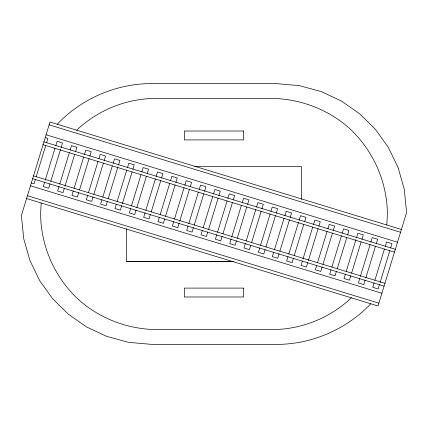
<?xml version="1.0" encoding="UTF-8"?>
<svg xmlns="http://www.w3.org/2000/svg" width="428" height="428" viewBox="0 0 428 428"><rect width="100%" height="100%" fill="white"/><g stroke="black" fill="none" stroke-linecap="round" stroke-linejoin="round"><path stroke-width="0.64" d="M41.163 202.995L40.623 214C40.847 247.694 56.111 280.522 81.737 302.398C102.624 319.636 129.144 329.239 156.209 329.581L271.791 329.581C301.098 329.635 330.1 318.02 351.324 297.824M386.837 225.005L387.372 214C387.153 180.306 371.889 147.473 346.263 125.602C325.376 108.364 298.856 98.761 271.791 98.419L156.209 98.419C126.902 98.365 97.894 109.98 76.671 130.176M35.406 179.305L34.042 183.773L31.346 182.949M36.187 176.748L45.759 145.456M46.54 142.899L47.904 138.426L45.213 137.602M44.646 182.13L43.282 186.597L48.664 188.245L50.033 183.773M45.234 180.215L54.998 148.281M55.779 145.723L57.143 141.251L62.531 142.899L61.161 147.371M50.814 181.221L60.578 149.286M58.989 186.512L57.62 190.984L63.007 192.632L64.371 188.16M59.77 183.96L69.336 152.662M70.117 150.11L71.487 145.638L76.869 147.286L75.505 151.753M64.96 186.244L74.723 154.31M73.327 190.899L71.963 195.366L77.345 197.014L78.715 192.541M74.108 188.341L83.679 157.049M84.46 154.492L85.825 150.019L91.212 151.667L89.843 156.14M79.496 189.989L89.061 158.692M87.67 195.28L86.301 199.753L91.688 201.401L93.053 196.928M88.452 192.728L98.017 161.431M98.798 158.879L100.168 154.406L105.55 156.054L104.186 160.521M93.834 194.371L103.405 163.079M102.008 199.667L100.644 204.135L106.026 205.782L107.396 201.315M102.79 197.11L112.361 165.818M113.142 163.261L114.506 158.788L119.894 160.436L118.524 164.908M108.177 198.758L117.941 166.824M116.352 204.049L114.982 208.522L120.37 210.169L121.734 205.697M117.133 201.497L126.699 170.2M127.48 167.648L128.849 163.175L134.232 164.823L132.867 169.29M122.322 203.781L132.086 171.847M130.69 208.436L129.326 212.903L134.713 214.551L136.077 210.084M131.471 205.879L141.042 174.587M141.823 172.029L143.187 167.557L148.575 169.204L147.205 173.677M136.858 207.526L146.424 176.229M145.033 212.818L143.669 217.29L149.051 218.938L150.421 214.465M145.814 210.266L155.38 178.968M156.161 176.416L157.531 171.944L162.913 173.591L161.549 178.059M151.202 211.914L160.768 180.616M159.376 217.205L158.007 221.677L163.394 223.32L164.759 218.852M160.158 214.647L169.723 183.355M170.505 180.798L171.869 176.331L177.256 177.973L175.887 182.446M165.54 216.295L175.111 184.998M173.715 221.586L172.35 226.059L177.732 227.707L179.102 223.234M174.496 219.034L184.067 187.737M184.848 185.185L186.212 180.712L191.6 182.36L190.23 186.827M179.685 221.319L189.449 189.385M188.058 225.973L186.688 230.446L192.076 232.088L193.44 227.621M188.839 223.416L198.405 192.124M199.186 189.567L200.555 185.099L205.938 186.742L204.573 191.214M194.221 225.064L203.792 193.766M202.396 230.355L201.032 234.828L206.414 236.475L207.783 232.003M203.177 227.803L212.748 196.506M213.529 193.954L214.893 189.481L220.281 191.129L218.911 195.596M208.564 229.451L218.13 198.153M216.739 234.742L215.37 239.215L220.757 240.857L222.121 236.39M217.52 232.185L227.086 200.893M227.867 198.335L229.237 193.868L234.619 195.51L233.255 199.983M222.902 233.832L232.474 202.54M231.077 239.129L229.713 243.596L235.095 245.244L236.465 240.771M231.666 237.208L241.429 205.274M242.211 202.722L243.575 198.25L248.962 199.897L247.593 204.37M237.246 238.219L246.812 206.922M245.421 243.511L244.051 247.983L249.438 249.626L250.803 245.158M246.202 240.959L255.767 209.661M256.549 207.104L257.918 202.637L263.3 204.279L261.936 208.752M251.584 242.601L261.155 211.309M259.759 247.898L258.394 252.365L263.776 254.013L265.146 249.54M260.54 245.34L270.111 214.043M270.892 211.491L272.256 207.018L277.644 208.666L276.274 213.139M265.927 246.988L275.493 215.691M273.706 252.156L272.336 256.629L277.724 258.277L279.088 253.804M274.487 249.604L284.053 218.307M284.834 215.755L286.204 211.282L291.586 212.93L290.221 217.397M279.869 251.252L289.44 219.955M288.044 256.543L286.68 261.016L292.062 262.658L293.431 258.191M288.825 253.986L298.589 222.052M299.177 220.136L300.542 215.669L305.929 217.312L304.559 221.784M294.213 255.634L303.778 224.336M302.387 260.925L301.018 265.397L306.405 267.045L307.769 262.573M302.971 259.01L312.734 227.075M313.515 224.523L314.885 220.051L320.267 221.699L318.903 226.166M308.358 260.657L318.122 228.723M316.725 265.312L315.361 269.784L320.743 271.427L322.113 266.96M317.506 262.755L327.078 231.462M327.859 228.905L329.223 224.438L334.61 226.08L333.241 230.553M322.894 264.402L332.46 233.11M331.069 269.699L329.699 274.166L335.087 275.814L336.451 271.341M331.85 267.142L341.416 235.844M342.197 233.292L343.566 228.82L348.948 230.467L347.584 234.94M337.232 268.789L346.803 237.492M345.407 274.08L344.042 278.553L349.43 280.196L350.794 275.728M346.188 271.529L355.952 239.589M356.54 237.674L357.904 233.207L363.292 234.849L361.922 239.322M351.575 273.171L361.141 241.879M359.75 278.468L358.386 282.935L363.768 284.583L365.138 280.11M360.339 276.547L370.097 244.613M370.878 242.061L372.248 237.588L377.63 239.236L376.265 243.709M365.721 278.195L375.484 246.261M374.093 282.849L372.724 287.322L378.111 288.964L379.476 284.497M374.875 280.297L384.44 249M385.221 246.442L386.586 241.975L391.973 243.618L390.604 248.09M380.064 282.582L389.822 250.648M57.229 124.232C81.518 98.568 116.416 83.514 151.763 83.599L276.237 83.599L299.514 85.67L321.439 91.646L341.64 101.169L359.766 113.869L375.452 129.395L388.335 147.382L398.061 167.471L404.273 189.299L406.6 212.502L378.02 305.983L26.584 198.539M370.771 303.768C346.482 329.432 311.584 344.487 276.237 344.401L151.763 344.401L128.48 342.33L106.561 336.349L86.36 326.832L68.234 314.125L52.548 298.6L39.665 280.613L29.933 260.529L23.727 238.701L21.4 215.493L49.98 122.017L401.416 229.462M194.697 166.599L301.43 166.583L301.43 199.309M126.57 228.691L126.57 261.417L233.774 261.364M126.57 261.417L232.019 261.417M49.113 124.853L400.549 232.297M46.08 134.772L397.516 242.216M43.913 141.855L395.349 249.299M43.046 144.691L394.482 252.135M33.512 175.865L384.954 283.309M32.646 178.701L384.087 286.145M30.484 185.784L381.92 293.228M27.451 195.703L378.887 303.152M243.639 131.016L184.361 131.016L184.361 139.908L243.639 139.908L243.639 131.016M243.639 288.092L184.361 288.092L184.361 296.984L243.639 296.984L243.639 288.092"/></g></svg>
